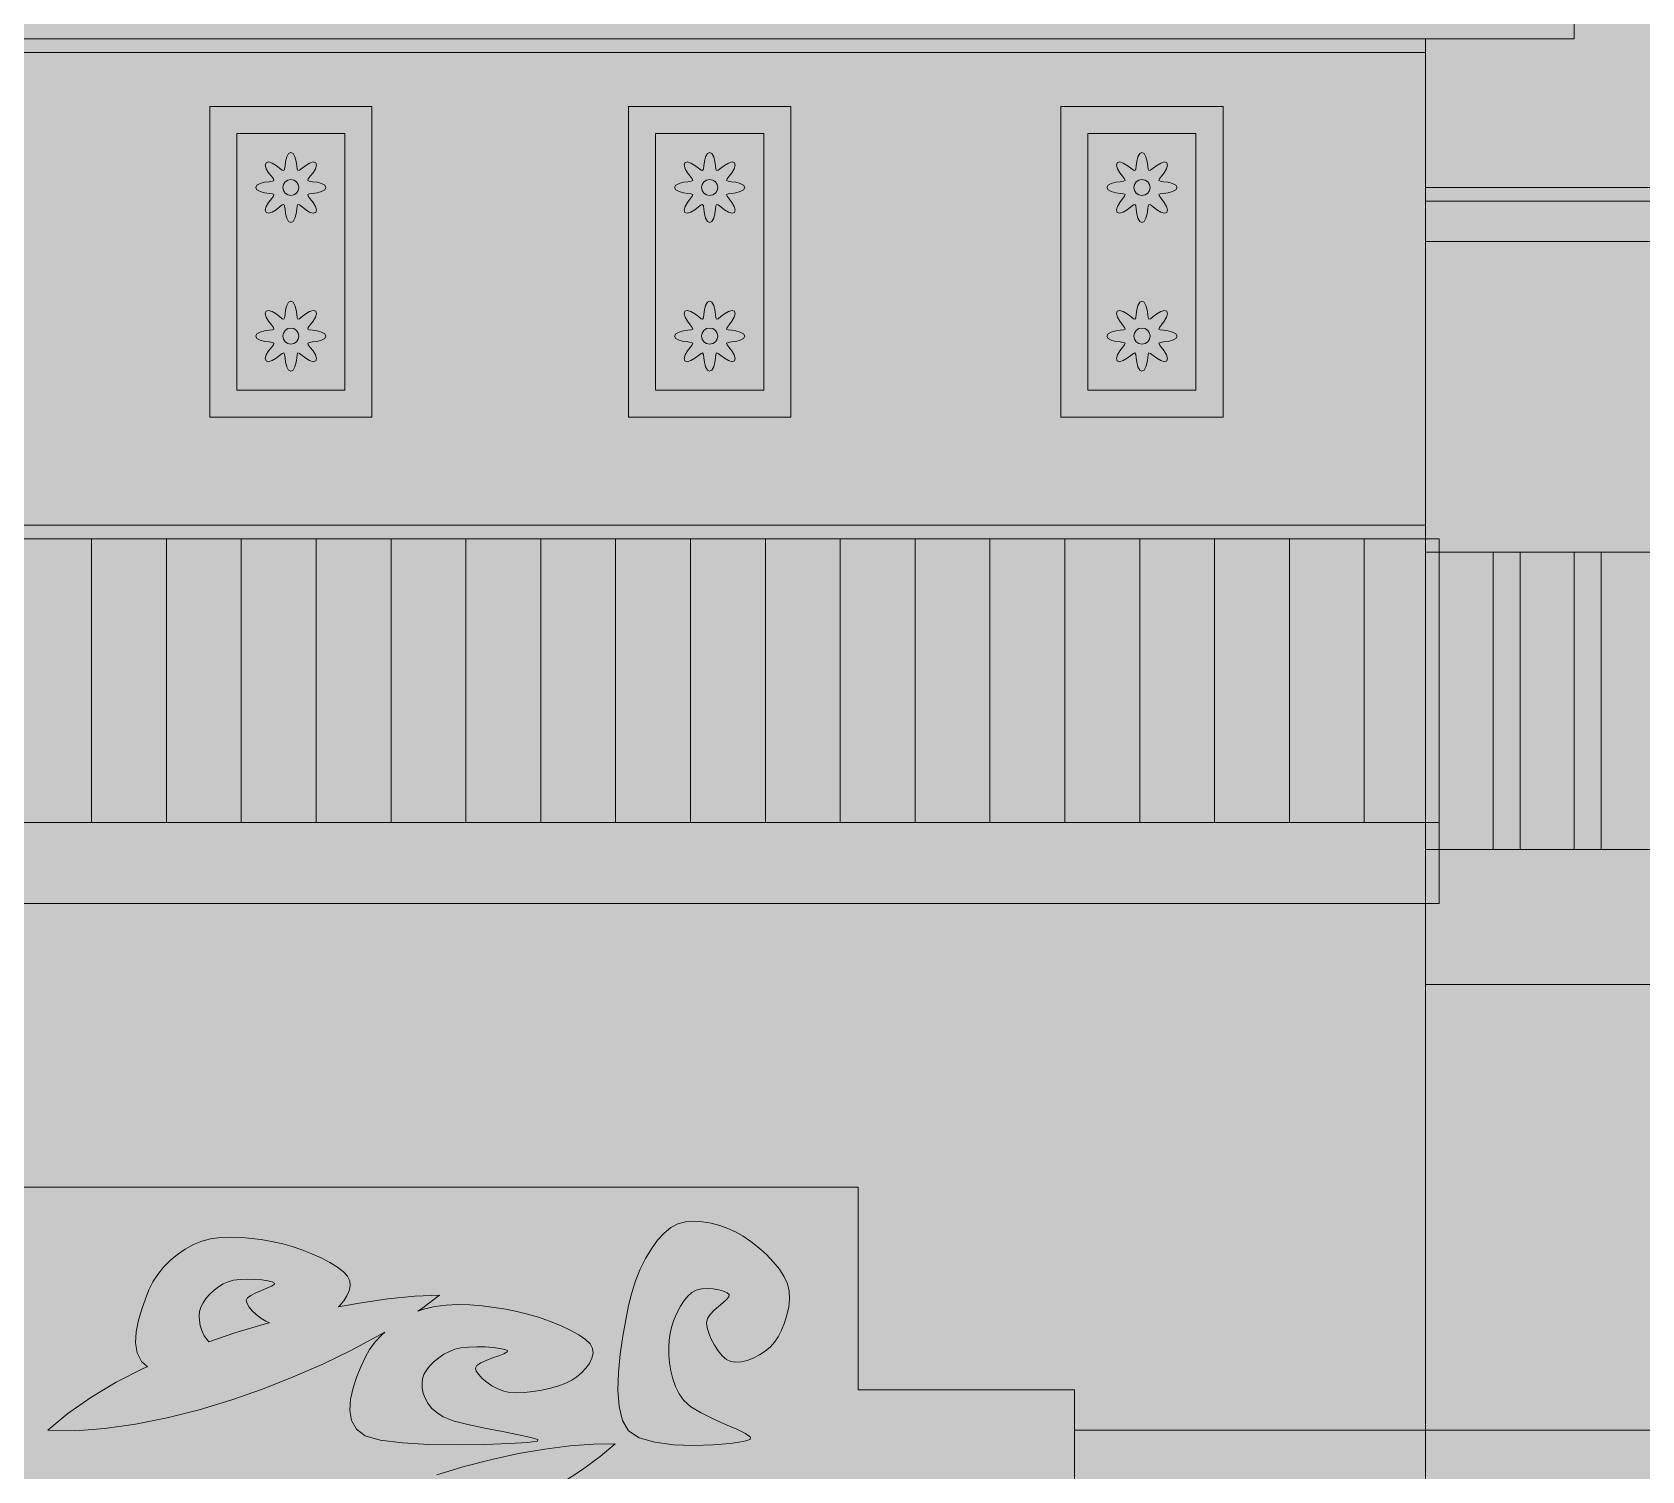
# Model space of a CAD drawing. Header units: millimetres. Extents: x -2412 to 16214, y -1176 to 12021.
# Drawn here: x 3418 to 5237, y 5924 to 7550 of the extents above; entities that cross this region are included whole.
import ezdxf

# ---------------------------------------------------------------- set-up
doc = ezdxf.new("R2010")
doc.units = ezdxf.units.MM
for name, color, linetype, lineweight, true_color in [('00_WHITE_BACKGROUND', 7, 'Continuous', 18, 0xffffff), ('01_STRUCTURE', 7, 'Continuous', 18, 0x000000), ('02_CORNICES', 7, 'Continuous', 18, 0x000000), ('03_FRAMES_DOORS', 7, 'Continuous', 18, 0x000000), ('04_GLAZING_SHUTTERS', 7, 'Continuous', 18, 0x000000), ('05_STONE_JOINTS', 7, 'Continuous', 18, 0x000000), ('06_ORNAMENT', 7, 'Continuous', 18, 0x000000)]:
    doc.layers.add(name, color=color, linetype=linetype, lineweight=lineweight, true_color=true_color)

msp = doc.modelspace()

# ---------------------------------------------------------------- linework, layer by layer
at = {"layer": '00_WHITE_BACKGROUND', "lineweight": 18, "true_color": 0xffffff}
msp.add_solid([(-2412.2137, -1175.5725), (16213.7405, -1175.5725), (-2412.2137, 12015.2672), (16213.7405, 12015.2672)], dxfattribs=at)
at = {"layer": '01_STRUCTURE', "color": 7, "lineweight": 18, "true_color": 0x000000}
for points in [[(4992.3664, 7541.9847), (4992.3664, 7526.7176)], [(4992.3664, 7312.9771), (4992.3664, 6992.3664)], [(4992.3664, 6961.8321), (5007.6336, 6961.8321), (5068.7023, 6961.8321), (5099.2366, 6961.8321), (5160.3053, 6961.8321)], [(4992.3664, 6564.8855), (4992.3664, 6473.2824), (4992.3664, 5969.4656), (4992.3664, 5816.7939), (4992.3664, 5465.6489)], [(4595.4198, 5465.6489), (4595.4198, 5816.7939), (4595.4198, 5969.4656), (4595.4198, 6015.2672), (4351.145, 6015.2672), (4351.145, 6244.2748), (1603.0534, 6244.2748), (1603.0534, 6015.2672), (1358.7786, 6015.2672), (1358.7786, 5969.4656)]]:
    msp.add_lwpolyline(points, dxfattribs=at)
at = {"layer": '02_CORNICES', "color": 7, "lineweight": 18, "true_color": 0x000000}
for points in [[(4992.3664, 7374.0458), (8671.7557, 7374.0458)], [(4992.3664, 7312.9771), (8671.7557, 7312.9771), (8671.7557, 7358.7786), (8671.7557, 7374.0458)], [(3400.1221, 6977.0992), (3484.7328, 6977.0992)], [(3484.7328, 6977.0992), (3569.3435, 6977.0992)], [(3484.7328, 6977.0992), (3484.7328, 6656.4885)], [(3569.3435, 6977.0992), (3653.9389, 6977.0992)], [(3569.3435, 6977.0992), (3569.3435, 6656.4885)], [(3653.9389, 6977.0992), (3738.5496, 6977.0992)], [(3653.9389, 6977.0992), (3653.9389, 6656.4885)], [(3738.5496, 6977.0992), (3823.1603, 6977.0992)], [(3738.5496, 6977.0992), (3738.5496, 6656.4885)], [(3823.1603, 6977.0992), (3907.7557, 6977.0992)], [(3823.1603, 6977.0992), (3823.1603, 6656.4885)], [(3907.7557, 6977.0992), (3992.3664, 6977.0992)], [(3907.7557, 6977.0992), (3907.7557, 6656.4885)], [(3992.3664, 6977.0992), (4076.9771, 6977.0992)], [(3992.3664, 6977.0992), (3992.3664, 6656.4885)], [(4076.9771, 6977.0992), (4161.5725, 6977.0992)], [(4076.9771, 6977.0992), (4076.9771, 6656.4885)], [(4161.5725, 6977.0992), (4246.1832, 6977.0992)], [(4161.5725, 6977.0992), (4161.5725, 6656.4885)], [(4246.1832, 6977.0992), (4330.7939, 6977.0992)], [(4246.1832, 6977.0992), (4246.1832, 6656.4885)], [(4330.7939, 6977.0992), (4415.3893, 6977.0992)], [(4330.7939, 6977.0992), (4330.7939, 6656.4885)], [(4415.3893, 6977.0992), (4500, 6977.0992)], [(4415.3893, 6977.0992), (4415.3893, 6656.4885)], [(4500, 6977.0992), (4584.6107, 6977.0992)], [(4500, 6977.0992), (4500, 6656.4885)], [(4584.6107, 6977.0992), (4669.2061, 6977.0992)], [(4584.6107, 6977.0992), (4584.6107, 6656.4885)], [(4669.2061, 6977.0992), (4753.8168, 6977.0992)], [(4669.2061, 6977.0992), (4669.2061, 6656.4885)], [(4753.8168, 6977.0992), (4838.4275, 6977.0992)], [(4753.8168, 6977.0992), (4753.8168, 6656.4885)], [(4838.4275, 6977.0992), (4923.0229, 6977.0992)], [(4838.4275, 6977.0992), (4838.4275, 6656.4885)], [(4923.0229, 6977.0992), (4992.3664, 6977.0992), (5007.6336, 6977.0992), (5007.6336, 6961.8321), (5007.6336, 6656.4885)], [(4923.0229, 6977.0992), (4923.0229, 6656.4885)], [(5068.7023, 6625.9542), (5068.7023, 6961.8321)], [(5099.2366, 6961.8321), (5099.2366, 6625.9542)], [(5160.3053, 6625.9542), (5160.3053, 6961.8321)], [(5190.8397, 6961.8321), (5190.8397, 6625.9542)], [(3484.7328, 6656.4885), (3400.1221, 6656.4885)], [(3569.3435, 6656.4885), (3484.7328, 6656.4885)], [(3653.9389, 6656.4885), (3569.3435, 6656.4885)], [(3738.5496, 6656.4885), (3653.9389, 6656.4885)], [(3823.1603, 6656.4885), (3738.5496, 6656.4885)], [(3907.7557, 6656.4885), (3823.1603, 6656.4885)], [(3992.3664, 6656.4885), (3907.7557, 6656.4885)], [(4076.9771, 6656.4885), (3992.3664, 6656.4885)], [(4161.5725, 6656.4885), (4076.9771, 6656.4885)], [(4246.1832, 6656.4885), (4161.5725, 6656.4885)], [(4330.7939, 6656.4885), (4246.1832, 6656.4885)], [(4415.3893, 6656.4885), (4330.7939, 6656.4885)], [(4500, 6656.4885), (4415.3893, 6656.4885)], [(4584.6107, 6656.4885), (4500, 6656.4885)], [(4669.2061, 6656.4885), (4584.6107, 6656.4885)], [(4753.8168, 6656.4885), (4669.2061, 6656.4885)], [(4838.4275, 6656.4885), (4753.8168, 6656.4885)], [(4923.0229, 6656.4885), (4838.4275, 6656.4885)], [(5007.6336, 6656.4885), (4992.3664, 6656.4885), (4923.0229, 6656.4885)], [(5007.6336, 6656.4885), (5007.6336, 6625.9542)], [(5007.6336, 6625.9542), (4992.3664, 6625.9542)], [(5007.6336, 6625.9542), (5007.6336, 6564.8855), (4992.3664, 6564.8855)], [(8854.9618, 6625.9542), (8732.8244, 6473.2824), (8671.7557, 6473.2824), (4992.3664, 6473.2824)], [(5068.7023, 6625.9542), (5007.6336, 6625.9542)], [(5099.2366, 6625.9542), (5068.7023, 6625.9542)], [(5160.3053, 6625.9542), (5099.2366, 6625.9542)], [(5190.8397, 6625.9542), (5160.3053, 6625.9542)], [(5251.9084, 6625.9542), (5190.8397, 6625.9542)]]:
    msp.add_lwpolyline(points, dxfattribs=at)
at = {"layer": '03_FRAMES_DOORS', "color": 7, "lineweight": 18, "true_color": 0x000000}
for points in [[(3618.3206, 7465.6489), (3801.5267, 7465.6489), (3801.5267, 7114.5038), (3618.3206, 7114.5038)], [(4091.6031, 7465.6489), (4274.8092, 7465.6489), (4274.8092, 7114.5038), (4091.6031, 7114.5038)], [(4580.1527, 7465.6489), (4763.3588, 7465.6489), (4763.3588, 7114.5038), (4580.1527, 7114.5038)]]:
    msp.add_lwpolyline(points, close=True, dxfattribs=at)
at = {"layer": '04_GLAZING_SHUTTERS', "color": 7, "lineweight": 18, "true_color": 0x000000}
for points in [[(3648.855, 7435.1145), (3770.9924, 7435.1145), (3770.9924, 7145.0382), (3648.855, 7145.0382)], [(4122.1374, 7435.1145), (4244.2748, 7435.1145), (4244.2748, 7145.0382), (4122.1374, 7145.0382)], [(4610.687, 7435.1145), (4732.8244, 7435.1145), (4732.8244, 7145.0382), (4610.687, 7145.0382)]]:
    msp.add_lwpolyline(points, close=True, dxfattribs=at)
at = {"layer": '05_STONE_JOINTS', "color": 7, "lineweight": 18, "true_color": 0x000000}
for points in [[(5160.3053, 7679.3893), (5160.3053, 7541.9847), (4992.3664, 7541.9847), (961.8321, 7541.9847)], [(961.8321, 7541.9847), (961.8321, 7526.7176), (4992.3664, 7526.7176), (4992.3664, 7374.0458), (4992.3664, 7358.7786)], [(4992.3664, 7358.7786), (8671.7557, 7358.7786)], [(4992.3664, 7358.7786), (4992.3664, 7312.9771)], [(961.8321, 6885.4962), (961.8321, 6656.4885), (961.8321, 6564.8855), (4992.3664, 6564.8855), (4992.3664, 6625.9542), (4992.3664, 6656.4885), (4992.3664, 6961.8321), (4992.3664, 6977.0992), (4992.3664, 6992.3664), (961.8321, 6992.3664)], [(5160.3053, 6961.8321), (5190.8397, 6961.8321), (5251.9084, 6961.8321), (5268.2595, 6961.8321), (5282.4427, 6961.8321), (5343.5115, 6961.8321), (5374.0458, 6961.8321), (5435.1145, 6961.8321), (5465.6489, 6961.8321), (5544.1679, 6961.8321), (5820.0611, 6961.8321), (6095.9695, 6961.8321), (6371.8626, 6961.8321), (6647.771, 6961.8321), (6923.6641, 6961.8321), (7199.5573, 6961.8321), (7475.4656, 6961.8321), (7751.3588, 6961.8321), (8027.2672, 6961.8321)], [(4595.4198, 5969.4656), (4992.3664, 5969.4656), (8671.7557, 5969.4656)]]:
    msp.add_lwpolyline(points, dxfattribs=at)
at = {"layer": '06_ORNAMENT', "color": 7, "lineweight": 18, "true_color": 0x000000}
for points in [[(3670.229, 7374.0458), (3671.5878, 7371.5267), (3675.2977, 7369.4809), (3680.3359, 7368.1527), (3685.3893, 7367.4656), (3689.1756, 7367.0076), (3690.855, 7366.1527), (3690.2595, 7364.3511), (3687.9237, 7361.3435), (3684.8397, 7357.2824), (3682.2137, 7352.7786), (3681.0382, 7348.7176), (3681.8626, 7345.9847), (3684.5954, 7345.1603), (3688.6565, 7346.3359), (3693.1603, 7348.9618), (3697.2214, 7352.0458), (3700.229, 7354.3817), (3702.0305, 7354.9771), (3702.8855, 7353.2977), (3703.3435, 7349.5115), (3704.0458, 7344.458), (3705.3588, 7339.4198), (3707.4046, 7335.7099), (3709.9237, 7334.3511), (3712.4427, 7335.7099), (3714.4885, 7339.4198), (3715.8168, 7344.458), (3716.5038, 7349.5115), (3716.9618, 7353.2977), (3717.8168, 7354.9771), (3719.6183, 7354.3817), (3722.626, 7352.0458), (3726.687, 7348.9618), (3731.1908, 7346.3359), (3735.2519, 7345.1603), (3737.9847, 7345.9847), (3738.8092, 7348.7176), (3737.6336, 7352.7786), (3735.0076, 7357.2824), (3731.9237, 7361.3435), (3729.5878, 7364.3511), (3728.9924, 7366.1527), (3730.6718, 7367.0076), (3734.458, 7367.4656), (3739.5115, 7368.1527), (3744.5496, 7369.4809), (3748.2595, 7371.5267), (3749.6183, 7374.0458), (3748.2595, 7376.5649), (3744.5496, 7378.6107), (3739.5115, 7379.9237), (3734.458, 7380.626), (3730.6718, 7381.084), (3728.9924, 7381.9389), (3729.5878, 7383.7405), (3731.9237, 7386.7481), (3735.0076, 7390.8092), (3737.6336, 7395.313), (3738.8092, 7399.374), (3737.9847, 7402.1069), (3735.2519, 7402.9313), (3731.1908, 7401.7557), (3726.687, 7399.1298), (3722.626, 7396.0458), (3719.6183, 7393.7099), (3717.8168, 7393.1145), (3716.9618, 7394.7939), (3716.5038, 7398.5802), (3715.8168, 7403.6336), (3714.4885, 7408.6718), (3712.4427, 7412.3817), (3709.9237, 7413.7405), (3707.4046, 7412.3817), (3705.3588, 7408.6718), (3704.0458, 7403.6336), (3703.3435, 7398.5802), (3702.8855, 7394.7939), (3702.0305, 7393.1145), (3700.229, 7393.7099), (3697.2214, 7396.0458), (3693.1603, 7399.1298), (3688.6565, 7401.7557), (3684.5954, 7402.9313), (3681.8626, 7402.1069), (3681.0382, 7399.374), (3682.2137, 7395.313), (3684.8397, 7390.8092), (3687.9237, 7386.7481), (3690.2595, 7383.7405), (3690.855, 7381.9389), (3689.1756, 7381.084), (3685.3893, 7380.626), (3680.3359, 7379.9237), (3675.2977, 7378.6107), (3671.5878, 7376.5649)], [(4143.5115, 7374.0458), (4144.8702, 7371.5267), (4148.5802, 7369.4809), (4153.6183, 7368.1527), (4158.6718, 7367.4656), (4162.458, 7367.0076), (4164.1374, 7366.1527), (4163.542, 7364.3511), (4161.2061, 7361.3435), (4158.1221, 7357.2824), (4155.4962, 7352.7786), (4154.3206, 7348.7176), (4155.145, 7345.9847), (4157.8779, 7345.1603), (4161.9389, 7346.3359), (4166.4427, 7348.9618), (4170.5038, 7352.0458), (4173.5115, 7354.3817), (4175.313, 7354.9771), (4176.1679, 7353.2977), (4176.626, 7349.5115), (4177.3282, 7344.458), (4178.6412, 7339.4198), (4180.687, 7335.7099), (4183.2061, 7334.3511), (4185.7252, 7335.7099), (4187.771, 7339.4198), (4189.0992, 7344.458), (4189.7863, 7349.5115), (4190.2443, 7353.2977), (4191.0992, 7354.9771), (4192.9008, 7354.3817), (4195.9084, 7352.0458), (4199.9695, 7348.9618), (4204.4733, 7346.3359), (4208.5344, 7345.1603), (4211.2672, 7345.9847), (4212.0916, 7348.7176), (4210.916, 7352.7786), (4208.2901, 7357.2824), (4205.2061, 7361.3435), (4202.8702, 7364.3511), (4202.2748, 7366.1527), (4203.9542, 7367.0076), (4207.7405, 7367.4656), (4212.7939, 7368.1527), (4217.8321, 7369.4809), (4221.542, 7371.5267), (4222.9008, 7374.0458), (4221.542, 7376.5649), (4217.8321, 7378.6107), (4212.7939, 7379.9237), (4207.7405, 7380.626), (4203.9542, 7381.084), (4202.2748, 7381.9389), (4202.8702, 7383.7405), (4205.2061, 7386.7481), (4208.2901, 7390.8092), (4210.916, 7395.313), (4212.0916, 7399.374), (4211.2672, 7402.1069), (4208.5344, 7402.9313), (4204.4733, 7401.7557), (4199.9695, 7399.1298), (4195.9084, 7396.0458), (4192.9008, 7393.7099), (4191.0992, 7393.1145), (4190.2443, 7394.7939), (4189.7863, 7398.5802), (4189.0992, 7403.6336), (4187.771, 7408.6718), (4185.7252, 7412.3817), (4183.2061, 7413.7405), (4180.687, 7412.3817), (4178.6412, 7408.6718), (4177.3282, 7403.6336), (4176.626, 7398.5802), (4176.1679, 7394.7939), (4175.313, 7393.1145), (4173.5115, 7393.7099), (4170.5038, 7396.0458), (4166.4427, 7399.1298), (4161.9389, 7401.7557), (4157.8779, 7402.9313), (4155.145, 7402.1069), (4154.3206, 7399.374), (4155.4962, 7395.313), (4158.1221, 7390.8092), (4161.2061, 7386.7481), (4163.542, 7383.7405), (4164.1374, 7381.9389), (4162.458, 7381.084), (4158.6718, 7380.626), (4153.6183, 7379.9237), (4148.5802, 7378.6107), (4144.8702, 7376.5649)], [(4632.0611, 7374.0458), (4633.4198, 7371.5267), (4637.1298, 7369.4809), (4642.1679, 7368.1527), (4647.2214, 7367.4656), (4651.0076, 7367.0076), (4652.687, 7366.1527), (4652.0916, 7364.3511), (4649.7557, 7361.3435), (4646.6718, 7357.2824), (4644.0458, 7352.7786), (4642.8702, 7348.7176), (4643.6947, 7345.9847), (4646.4275, 7345.1603), (4650.4885, 7346.3359), (4654.9924, 7348.9618), (4659.0534, 7352.0458), (4662.0611, 7354.3817), (4663.8626, 7354.9771), (4664.7176, 7353.2977), (4665.1756, 7349.5115), (4665.8779, 7344.458), (4667.1908, 7339.4198), (4669.2366, 7335.7099), (4671.7557, 7334.3511), (4674.2748, 7335.7099), (4676.3206, 7339.4198), (4677.6489, 7344.458), (4678.3359, 7349.5115), (4678.7939, 7353.2977), (4679.6489, 7354.9771), (4681.4504, 7354.3817), (4684.458, 7352.0458), (4688.5191, 7348.9618), (4693.0229, 7346.3359), (4697.084, 7345.1603), (4699.8168, 7345.9847), (4700.6412, 7348.7176), (4699.4656, 7352.7786), (4696.8397, 7357.2824), (4693.7557, 7361.3435), (4691.4198, 7364.3511), (4690.8244, 7366.1527), (4692.5038, 7367.0076), (4696.2901, 7367.4656), (4701.3435, 7368.1527), (4706.3817, 7369.4809), (4710.0916, 7371.5267), (4711.4504, 7374.0458), (4710.0916, 7376.5649), (4706.3817, 7378.6107), (4701.3435, 7379.9237), (4696.2901, 7380.626), (4692.5038, 7381.084), (4690.8244, 7381.9389), (4691.4198, 7383.7405), (4693.7557, 7386.7481), (4696.8397, 7390.8092), (4699.4656, 7395.313), (4700.6412, 7399.374), (4699.8168, 7402.1069), (4697.084, 7402.9313), (4693.0229, 7401.7557), (4688.5191, 7399.1298), (4684.458, 7396.0458), (4681.4504, 7393.7099), (4679.6489, 7393.1145), (4678.7939, 7394.7939), (4678.3359, 7398.5802), (4677.6489, 7403.6336), (4676.3206, 7408.6718), (4674.2748, 7412.3817), (4671.7557, 7413.7405), (4669.2366, 7412.3817), (4667.1908, 7408.6718), (4665.8779, 7403.6336), (4665.1756, 7398.5802), (4664.7176, 7394.7939), (4663.8626, 7393.1145), (4662.0611, 7393.7099), (4659.0534, 7396.0458), (4654.9924, 7399.1298), (4650.4885, 7401.7557), (4646.4275, 7402.9313), (4643.6947, 7402.1069), (4642.8702, 7399.374), (4644.0458, 7395.313), (4646.6718, 7390.8092), (4649.7557, 7386.7481), (4652.0916, 7383.7405), (4652.687, 7381.9389), (4651.0076, 7381.084), (4647.2214, 7380.626), (4642.1679, 7379.9237), (4637.1298, 7378.6107), (4633.4198, 7376.5649)], [(3700.7939, 7374.0458), (3701.4962, 7370.5496), (3703.4656, 7367.5878), (3706.4275, 7365.6183), (3709.9237, 7364.916), (3713.4198, 7365.6183), (3716.3817, 7367.5878), (3718.3511, 7370.5496), (3719.0534, 7374.0458), (3718.3511, 7377.542), (3716.3817, 7380.5038), (3713.4198, 7382.4733), (3709.9237, 7383.1756), (3706.4275, 7382.4733), (3703.4656, 7380.5038), (3701.4962, 7377.542)], [(4174.0763, 7374.0458), (4174.7786, 7370.5496), (4176.7481, 7367.5878), (4179.7099, 7365.6183), (4183.2061, 7364.916), (4186.7023, 7365.6183), (4189.6641, 7367.5878), (4191.6336, 7370.5496), (4192.3359, 7374.0458), (4191.6336, 7377.542), (4189.6641, 7380.5038), (4186.7023, 7382.4733), (4183.2061, 7383.1756), (4179.7099, 7382.4733), (4176.7481, 7380.5038), (4174.7786, 7377.542)], [(4662.626, 7374.0458), (4663.3282, 7370.5496), (4665.2977, 7367.5878), (4668.2595, 7365.6183), (4671.7557, 7364.916), (4675.2519, 7365.6183), (4678.2137, 7367.5878), (4680.1832, 7370.5496), (4680.8855, 7374.0458), (4680.1832, 7377.542), (4678.2137, 7380.5038), (4675.2519, 7382.4733), (4671.7557, 7383.1756), (4668.2595, 7382.4733), (4665.2977, 7380.5038), (4663.3282, 7377.542)], [(3670.229, 7206.1069), (3671.5878, 7203.5878), (3675.2977, 7201.542), (3680.3359, 7200.2137), (3685.3893, 7199.5267), (3689.1756, 7199.0687), (3690.855, 7198.2137), (3690.2595, 7196.4122), (3687.9237, 7193.4046), (3684.8397, 7189.3435), (3682.2137, 7184.8397), (3681.0382, 7180.7786), (3681.8626, 7178.0458), (3684.5954, 7177.2214), (3688.6565, 7178.3969), (3693.1603, 7181.0229), (3697.2214, 7184.1069), (3700.229, 7186.4427), (3702.0305, 7187.0382), (3702.8855, 7185.3588), (3703.3435, 7181.5725), (3704.0458, 7176.5191), (3705.3588, 7171.4809), (3707.4046, 7167.771), (3709.9237, 7166.4122), (3712.4427, 7167.771), (3714.4885, 7171.4809), (3715.8168, 7176.5191), (3716.5038, 7181.5725), (3716.9618, 7185.3588), (3717.8168, 7187.0382), (3719.6183, 7186.4427), (3722.626, 7184.1069), (3726.687, 7181.0229), (3731.1908, 7178.3969), (3735.2519, 7177.2214), (3737.9847, 7178.0458), (3738.8092, 7180.7786), (3737.6336, 7184.8397), (3735.0076, 7189.3435), (3731.9237, 7193.4046), (3729.5878, 7196.4122), (3728.9924, 7198.2137), (3730.6718, 7199.0687), (3734.458, 7199.5267), (3739.5115, 7200.2137), (3744.5496, 7201.542), (3748.2595, 7203.5878), (3749.6183, 7206.1069), (3748.2595, 7208.626), (3744.5496, 7210.6718), (3739.5115, 7211.9847), (3734.458, 7212.687), (3730.6718, 7213.145), (3728.9924, 7214), (3729.5878, 7215.8015), (3731.9237, 7218.8092), (3735.0076, 7222.8702), (3737.6336, 7227.374), (3738.8092, 7231.4351), (3737.9847, 7234.1679), (3735.2519, 7234.9924), (3731.1908, 7233.8168), (3726.687, 7231.1908), (3722.626, 7228.1069), (3719.6183, 7225.771), (3717.8168, 7225.1756), (3716.9618, 7226.855), (3716.5038, 7230.6412), (3715.8168, 7235.6947), (3714.4885, 7240.7328), (3712.4427, 7244.4427), (3709.9237, 7245.8015), (3707.4046, 7244.4427), (3705.3588, 7240.7328), (3704.0458, 7235.6947), (3703.3435, 7230.6412), (3702.8855, 7226.855), (3702.0305, 7225.1756), (3700.229, 7225.771), (3697.2214, 7228.1069), (3693.1603, 7231.1908), (3688.6565, 7233.8168), (3684.5954, 7234.9924), (3681.8626, 7234.1679), (3681.0382, 7231.4351), (3682.2137, 7227.374), (3684.8397, 7222.8702), (3687.9237, 7218.8092), (3690.2595, 7215.8015), (3690.855, 7214), (3689.1756, 7213.145), (3685.3893, 7212.687), (3680.3359, 7211.9847), (3675.2977, 7210.6718), (3671.5878, 7208.626)], [(4143.5115, 7206.1069), (4144.8702, 7203.5878), (4148.5802, 7201.542), (4153.6183, 7200.2137), (4158.6718, 7199.5267), (4162.458, 7199.0687), (4164.1374, 7198.2137), (4163.542, 7196.4122), (4161.2061, 7193.4046), (4158.1221, 7189.3435), (4155.4962, 7184.8397), (4154.3206, 7180.7786), (4155.145, 7178.0458), (4157.8779, 7177.2214), (4161.9389, 7178.3969), (4166.4427, 7181.0229), (4170.5038, 7184.1069), (4173.5115, 7186.4427), (4175.313, 7187.0382), (4176.1679, 7185.3588), (4176.626, 7181.5725), (4177.3282, 7176.5191), (4178.6412, 7171.4809), (4180.687, 7167.771), (4183.2061, 7166.4122), (4185.7252, 7167.771), (4187.771, 7171.4809), (4189.0992, 7176.5191), (4189.7863, 7181.5725), (4190.2443, 7185.3588), (4191.0992, 7187.0382), (4192.9008, 7186.4427), (4195.9084, 7184.1069), (4199.9695, 7181.0229), (4204.4733, 7178.3969), (4208.5344, 7177.2214), (4211.2672, 7178.0458), (4212.0916, 7180.7786), (4210.916, 7184.8397), (4208.2901, 7189.3435), (4205.2061, 7193.4046), (4202.8702, 7196.4122), (4202.2748, 7198.2137), (4203.9542, 7199.0687), (4207.7405, 7199.5267), (4212.7939, 7200.2137), (4217.8321, 7201.542), (4221.542, 7203.5878), (4222.9008, 7206.1069), (4221.542, 7208.626), (4217.8321, 7210.6718), (4212.7939, 7211.9847), (4207.7405, 7212.687), (4203.9542, 7213.145), (4202.2748, 7214), (4202.8702, 7215.8015), (4205.2061, 7218.8092), (4208.2901, 7222.8702), (4210.916, 7227.374), (4212.0916, 7231.4351), (4211.2672, 7234.1679), (4208.5344, 7234.9924), (4204.4733, 7233.8168), (4199.9695, 7231.1908), (4195.9084, 7228.1069), (4192.9008, 7225.771), (4191.0992, 7225.1756), (4190.2443, 7226.855), (4189.7863, 7230.6412), (4189.0992, 7235.6947), (4187.771, 7240.7328), (4185.7252, 7244.4427), (4183.2061, 7245.8015), (4180.687, 7244.4427), (4178.6412, 7240.7328), (4177.3282, 7235.6947), (4176.626, 7230.6412), (4176.1679, 7226.855), (4175.313, 7225.1756), (4173.5115, 7225.771), (4170.5038, 7228.1069), (4166.4427, 7231.1908), (4161.9389, 7233.8168), (4157.8779, 7234.9924), (4155.145, 7234.1679), (4154.3206, 7231.4351), (4155.4962, 7227.374), (4158.1221, 7222.8702), (4161.2061, 7218.8092), (4163.542, 7215.8015), (4164.1374, 7214), (4162.458, 7213.145), (4158.6718, 7212.687), (4153.6183, 7211.9847), (4148.5802, 7210.6718), (4144.8702, 7208.626)], [(4632.0611, 7206.1069), (4633.4198, 7203.5878), (4637.1298, 7201.542), (4642.1679, 7200.2137), (4647.2214, 7199.5267), (4651.0076, 7199.0687), (4652.687, 7198.2137), (4652.0916, 7196.4122), (4649.7557, 7193.4046), (4646.6718, 7189.3435), (4644.0458, 7184.8397), (4642.8702, 7180.7786), (4643.6947, 7178.0458), (4646.4275, 7177.2214), (4650.4885, 7178.3969), (4654.9924, 7181.0229), (4659.0534, 7184.1069), (4662.0611, 7186.4427), (4663.8626, 7187.0382), (4664.7176, 7185.3588), (4665.1756, 7181.5725), (4665.8779, 7176.5191), (4667.1908, 7171.4809), (4669.2366, 7167.771), (4671.7557, 7166.4122), (4674.2748, 7167.771), (4676.3206, 7171.4809), (4677.6489, 7176.5191), (4678.3359, 7181.5725), (4678.7939, 7185.3588), (4679.6489, 7187.0382), (4681.4504, 7186.4427), (4684.458, 7184.1069), (4688.5191, 7181.0229), (4693.0229, 7178.3969), (4697.084, 7177.2214), (4699.8168, 7178.0458), (4700.6412, 7180.7786), (4699.4656, 7184.8397), (4696.8397, 7189.3435), (4693.7557, 7193.4046), (4691.4198, 7196.4122), (4690.8244, 7198.2137), (4692.5038, 7199.0687), (4696.2901, 7199.5267), (4701.3435, 7200.2137), (4706.3817, 7201.542), (4710.0916, 7203.5878), (4711.4504, 7206.1069), (4710.0916, 7208.626), (4706.3817, 7210.6718), (4701.3435, 7211.9847), (4696.2901, 7212.687), (4692.5038, 7213.145), (4690.8244, 7214), (4691.4198, 7215.8015), (4693.7557, 7218.8092), (4696.8397, 7222.8702), (4699.4656, 7227.374), (4700.6412, 7231.4351), (4699.8168, 7234.1679), (4697.084, 7234.9924), (4693.0229, 7233.8168), (4688.5191, 7231.1908), (4684.458, 7228.1069), (4681.4504, 7225.771), (4679.6489, 7225.1756), (4678.7939, 7226.855), (4678.3359, 7230.6412), (4677.6489, 7235.6947), (4676.3206, 7240.7328), (4674.2748, 7244.4427), (4671.7557, 7245.8015), (4669.2366, 7244.4427), (4667.1908, 7240.7328), (4665.8779, 7235.6947), (4665.1756, 7230.6412), (4664.7176, 7226.855), (4663.8626, 7225.1756), (4662.0611, 7225.771), (4659.0534, 7228.1069), (4654.9924, 7231.1908), (4650.4885, 7233.8168), (4646.4275, 7234.9924), (4643.6947, 7234.1679), (4642.8702, 7231.4351), (4644.0458, 7227.374), (4646.6718, 7222.8702), (4649.7557, 7218.8092), (4652.0916, 7215.8015), (4652.687, 7214), (4651.0076, 7213.145), (4647.2214, 7212.687), (4642.1679, 7211.9847), (4637.1298, 7210.6718), (4633.4198, 7208.626)], [(3700.7939, 7206.1069), (3701.4962, 7202.6107), (3703.4656, 7199.6489), (3706.4275, 7197.6794), (3709.9237, 7196.9771), (3713.4198, 7197.6794), (3716.3817, 7199.6489), (3718.3511, 7202.6107), (3719.0534, 7206.1069), (3718.3511, 7209.6031), (3716.3817, 7212.5649), (3713.4198, 7214.5344), (3709.9237, 7215.2366), (3706.4275, 7214.5344), (3703.4656, 7212.5649), (3701.4962, 7209.6031)], [(4174.0763, 7206.1069), (4174.7786, 7202.6107), (4176.7481, 7199.6489), (4179.7099, 7197.6794), (4183.2061, 7196.9771), (4186.7023, 7197.6794), (4189.6641, 7199.6489), (4191.6336, 7202.6107), (4192.3359, 7206.1069), (4191.6336, 7209.6031), (4189.6641, 7212.5649), (4186.7023, 7214.5344), (4183.2061, 7215.2366), (4179.7099, 7214.5344), (4176.7481, 7212.5649), (4174.7786, 7209.6031)], [(4662.626, 7206.1069), (4663.3282, 7202.6107), (4665.2977, 7199.6489), (4668.2595, 7197.6794), (4671.7557, 7196.9771), (4675.2519, 7197.6794), (4678.2137, 7199.6489), (4680.1832, 7202.6107), (4680.8855, 7206.1069), (4680.1832, 7209.6031), (4678.2137, 7212.5649), (4675.2519, 7214.5344), (4671.7557, 7215.2366), (4668.2595, 7214.5344), (4665.2977, 7212.5649), (4663.3282, 7209.6031)], [(4079.4504, 6014.687), (4080.8244, 5996.2595), (4084.7023, 5980.626), (4091.6031, 5968.855), (4103.6489, 5960.9466), (4121.2672, 5955.8779), (4142.4122, 5953.1603), (4165.0076, 5952.3664), (4187.0076, 5953.0076), (4206.3817, 5954.6565), (4221.0687, 5956.8244), (4229.0076, 5959.084), (4229.3893, 5961.8473), (4223.8015, 5965.7252), (4213.8321, 5970.5649), (4201.0687, 5976.1832), (4187.0992, 5982.4122), (4173.5267, 5989.084), (4161.9237, 5996.0153), (4153.8931, 6003.0534), (4148.7328, 6010.5344), (4144.6565, 6018.7786), (4141.5573, 6027.5573), (4139.3588, 6036.6412), (4137.9237, 6045.8015), (4137.1908, 6054.8092), (4137.0534, 6063.4351), (4137.4046, 6071.4504), (4138.4885, 6079.2519), (4140.4733, 6087.2366), (4143.2061, 6095.145), (4146.5649, 6102.7481), (4150.3817, 6109.8015), (4154.4885, 6116.0458), (4158.7634, 6121.2672), (4163.0534, 6125.1908), (4168, 6127.771), (4174.0153, 6129.2214), (4180.626, 6129.6794), (4187.3282, 6129.313), (4193.6336, 6128.2748), (4199.0382, 6126.7328), (4203.0534, 6124.8397), (4205.1908, 6122.7481), (4204.8702, 6120.2595), (4202.3053, 6117.1603), (4198.1985, 6113.5267), (4193.2824, 6109.4656), (4188.2443, 6105.084), (4183.8015, 6100.4733), (4180.6718, 6095.7405), (4179.542, 6090.9924), (4180.2901, 6085.6336), (4182.1679, 6079.313), (4184.9924, 6072.5038), (4188.5954, 6065.6489), (4192.7786, 6059.2214), (4197.3588, 6053.6641), (4202.1679, 6049.4504), (4207.0229, 6047.0229), (4212.3969, 6046.3206), (4218.6565, 6046.855), (4225.4962, 6048.5038), (4232.5649, 6051.145), (4239.5267, 6054.6412), (4246.0611, 6058.8702), (4251.8168, 6063.7099), (4256.4885, 6069.0076), (4260.4885, 6075.1908), (4264.3206, 6082.5802), (4267.7557, 6090.8397), (4270.5802, 6099.6947), (4272.5496, 6108.8397), (4273.4504, 6117.9542), (4273.0534, 6126.7634), (4271.145, 6134.9618), (4267.4198, 6143.0076), (4261.9847, 6151.3893), (4255.1756, 6159.8473), (4247.3282, 6168.0916), (4238.7939, 6175.8626), (4229.9237, 6182.8855), (4221.0534, 6188.8855), (4212.5191, 6193.5878), (4203.8779, 6197.4046), (4194.626, 6200.7634), (4184.9771, 6203.4351), (4175.1908, 6205.1908), (4165.4809, 6205.8015), (4156.0916, 6205.0382), (4147.2672, 6202.6718), (4139.2366, 6198.4733), (4131.7252, 6192.2901), (4124.4122, 6184.2748), (4117.4046, 6174.6565), (4110.8397, 6163.6641), (4104.855, 6151.5267), (4099.5573, 6138.4733), (4095.0992, 6124.7328), (4091.6031, 6110.5344), (4088.3817, 6094.4885), (4085.0382, 6075.8015), (4082.0763, 6055.542), (4080.0458, 6034.8092)], [(3435.1145, 5969.4656), (3466.5802, 5968.9924), (3499.8626, 5971.3435), (3534.5191, 5976.2595), (3570.0916, 5983.4656), (3606.1527, 5992.687), (3642.2137, 6003.6641), (3677.8779, 6016.1069), (3712.6565, 6029.771), (3746.1069, 6044.3817), (3777.8015, 6059.6641), (3807.2672, 6075.3435), (3815.9695, 6080.4885), (3812.6565, 6077.5267), (3805.1603, 6069.374), (3798.855, 6060.7786), (3793.8931, 6051.9084), (3789.3282, 6041.8779), (3784.5802, 6030.1985), (3780.3969, 6017.542), (3777.5115, 6004.5802), (3776.6718, 5992), (3778.626, 5980.4885), (3784.1221, 5970.7176), (3793.8931, 5963.3588), (3810.9618, 5958.4275), (3835.9237, 5955.2519), (3865.8626, 5953.5573), (3897.8779, 5953.0534), (3929.0534, 5953.4656), (3956.4885, 5954.4885), (3977.2977, 5955.8473), (3988.5496, 5957.2519), (3989.084, 5958.9771), (3981.1756, 5961.4046), (3967.0534, 5964.4275), (3948.9771, 5967.9389), (3929.1908, 5971.8321), (3909.9542, 5976), (3893.5267, 5980.3359), (3882.1374, 5984.7328), (3874.8397, 5989.4046), (3869.0534, 5994.5649), (3864.6718, 6000.0458), (3861.542, 6005.7252), (3859.5115, 6011.4504), (3858.4733, 6017.084), (3858.2748, 6022.4733), (3858.7786, 6027.4809), (3860.3053, 6032.3511), (3863.1145, 6037.3435), (3867.0076, 6042.2901), (3871.7557, 6047.0382), (3877.1603, 6051.4504), (3882.9924, 6055.3588), (3889.0534, 6058.6107), (3895.1145, 6061.0687), (3902.1221, 6062.687), (3910.6412, 6063.5878), (3920.0153, 6063.8779), (3929.5115, 6063.6489), (3938.4275, 6062.9924), (3946.0916, 6062.0305), (3951.7863, 6060.855), (3954.8092, 6059.542), (3954.3511, 6057.9847), (3950.7176, 6056.0458), (3944.916, 6053.771), (3937.9389, 6051.2366), (3930.8092, 6048.5038), (3924.5191, 6045.6183), (3920.0763, 6042.6718), (3918.4733, 6039.6947), (3919.5267, 6036.3359), (3922.1832, 6032.3969), (3926.1985, 6028.1374), (3931.2824, 6023.8473), (3937.2214, 6019.8321), (3943.7252, 6016.3664), (3950.5344, 6013.7252), (3957.4046, 6012.2137), (3965.0076, 6011.771), (3973.8931, 6012.1069), (3983.5725, 6013.145), (3993.5725, 6014.7939), (4003.4504, 6016.9771), (4012.7023, 6019.6183), (4020.8702, 6022.6412), (4027.4809, 6025.9542), (4033.145, 6029.8168), (4038.5649, 6034.4275), (4043.4351, 6039.6031), (4047.4351, 6045.1298), (4050.229, 6050.8397), (4051.5115, 6056.5496), (4050.9466, 6062.0611), (4048.2443, 6067.1756), (4042.9771, 6072.1985), (4035.2672, 6077.4504), (4025.6183, 6082.7328), (4014.5038, 6087.8779), (4002.4122, 6092.7328), (3989.8473, 6097.1298), (3977.2824, 6100.8702), (3965.1908, 6103.8168), (3952.9618, 6106.1985), (3939.8473, 6108.3053), (3926.1832, 6109.9695), (3912.3053, 6111.0687), (3898.5496, 6111.4504), (3885.2672, 6110.9771), (3872.7481, 6109.4962), (3861.374, 6106.8702), (3853.3893, 6103.9695), (3857.7405, 6106.855), (3877.8626, 6122.1374), (3850.0153, 6120.8855), (3819.6336, 6117.9237), (3787.2061, 6113.313), (3763.7099, 6109.0382), (3765.5115, 6110.7634), (3769.8015, 6115.9389), (3773.3282, 6121.4656), (3775.8015, 6127.1756), (3776.9313, 6132.8855), (3776.4427, 6138.3969), (3774.0458, 6143.5115), (3769.3893, 6148.5344), (3762.5954, 6153.7863), (3754.0763, 6159.0687), (3744.2748, 6164.2137), (3733.6183, 6169.0687), (3722.5191, 6173.4656), (3711.4198, 6177.2061), (3700.7634, 6180.1527), (3689.9695, 6182.5344), (3678.3969, 6184.6412), (3666.3511, 6186.3053), (3654.1069, 6187.4046), (3641.9695, 6187.7863), (3630.229, 6187.313), (3619.2061, 6185.8321), (3609.1603, 6183.2061), (3599.771, 6179.3435), (3590.626, 6174.3359), (3581.8626, 6168.3206), (3573.6641, 6161.4504), (3566.1832, 6153.8626), (3559.5725, 6145.7099), (3554, 6137.1145), (3549.6183, 6128.2443), (3545.5878, 6118.2137), (3541.4046, 6106.5344), (3537.7099, 6093.8779), (3535.1603, 6080.916), (3534.4275, 6068.3359), (3536.1527, 6056.8244), (3540.9924, 6047.0534), (3547.8015, 6041.2519), (3543.8473, 6039.4962), (3512.626, 6023.6794), (3483.771, 6006.687), (3457.771, 5988.5954)], [(3606.4275, 6098.8092), (3606.8702, 6103.8168), (3608.2137, 6108.687), (3610.7023, 6113.6794), (3614.1221, 6118.626), (3618.3206, 6123.374), (3623.084, 6127.7863), (3628.229, 6131.6947), (3633.5725, 6134.9466), (3638.9313, 6137.4046), (3645.1145, 6139.0229), (3652.6412, 6139.9237), (3660.9008, 6140.2137), (3669.2824, 6139.9847), (3677.145, 6139.3282), (3683.9084, 6138.3664), (3688.9313, 6137.1908), (3691.6031, 6135.8779), (3691.1908, 6134.3206), (3687.9847, 6132.3817), (3682.8702, 6130.1069), (3676.7176, 6127.5725), (3670.4275, 6124.8397), (3664.8702, 6121.9542), (3660.9466, 6119.0076), (3659.542, 6116.0305), (3660.4733, 6112.6718), (3662.8092, 6108.7328), (3666.3511, 6104.4733), (3670.855, 6100.1832), (3676.0763, 6096.1679), (3681.8168, 6092.7023), (3685.7099, 6090.9924), (3682.4733, 6090.1527), (3646.7328, 6079.4962), (3617.3282, 6069.4962), (3615.9389, 6070.9008), (3612.0763, 6076.3817), (3609.2977, 6082.0611), (3607.5267, 6087.7863), (3606.5954, 6093.4198)]]:
    msp.add_lwpolyline(points, close=True, dxfattribs=at)
msp.add_lwpolyline([(4016.7023, 5910.1832), (4039.4351, 5924.9771), (4059.4504, 5939.7405), (4076.3359, 5954.1985), (4051.8779, 5953.7863), (4025.2824, 5951.7557), (3996.9466, 5948.1679), (3967.3435, 5943.0687), (3936.8702, 5936.4733), (3905.9695, 5928.4275), (3875.0534, 5918.9771)], dxfattribs=at)

doc.saveas('drawing.dxf')
